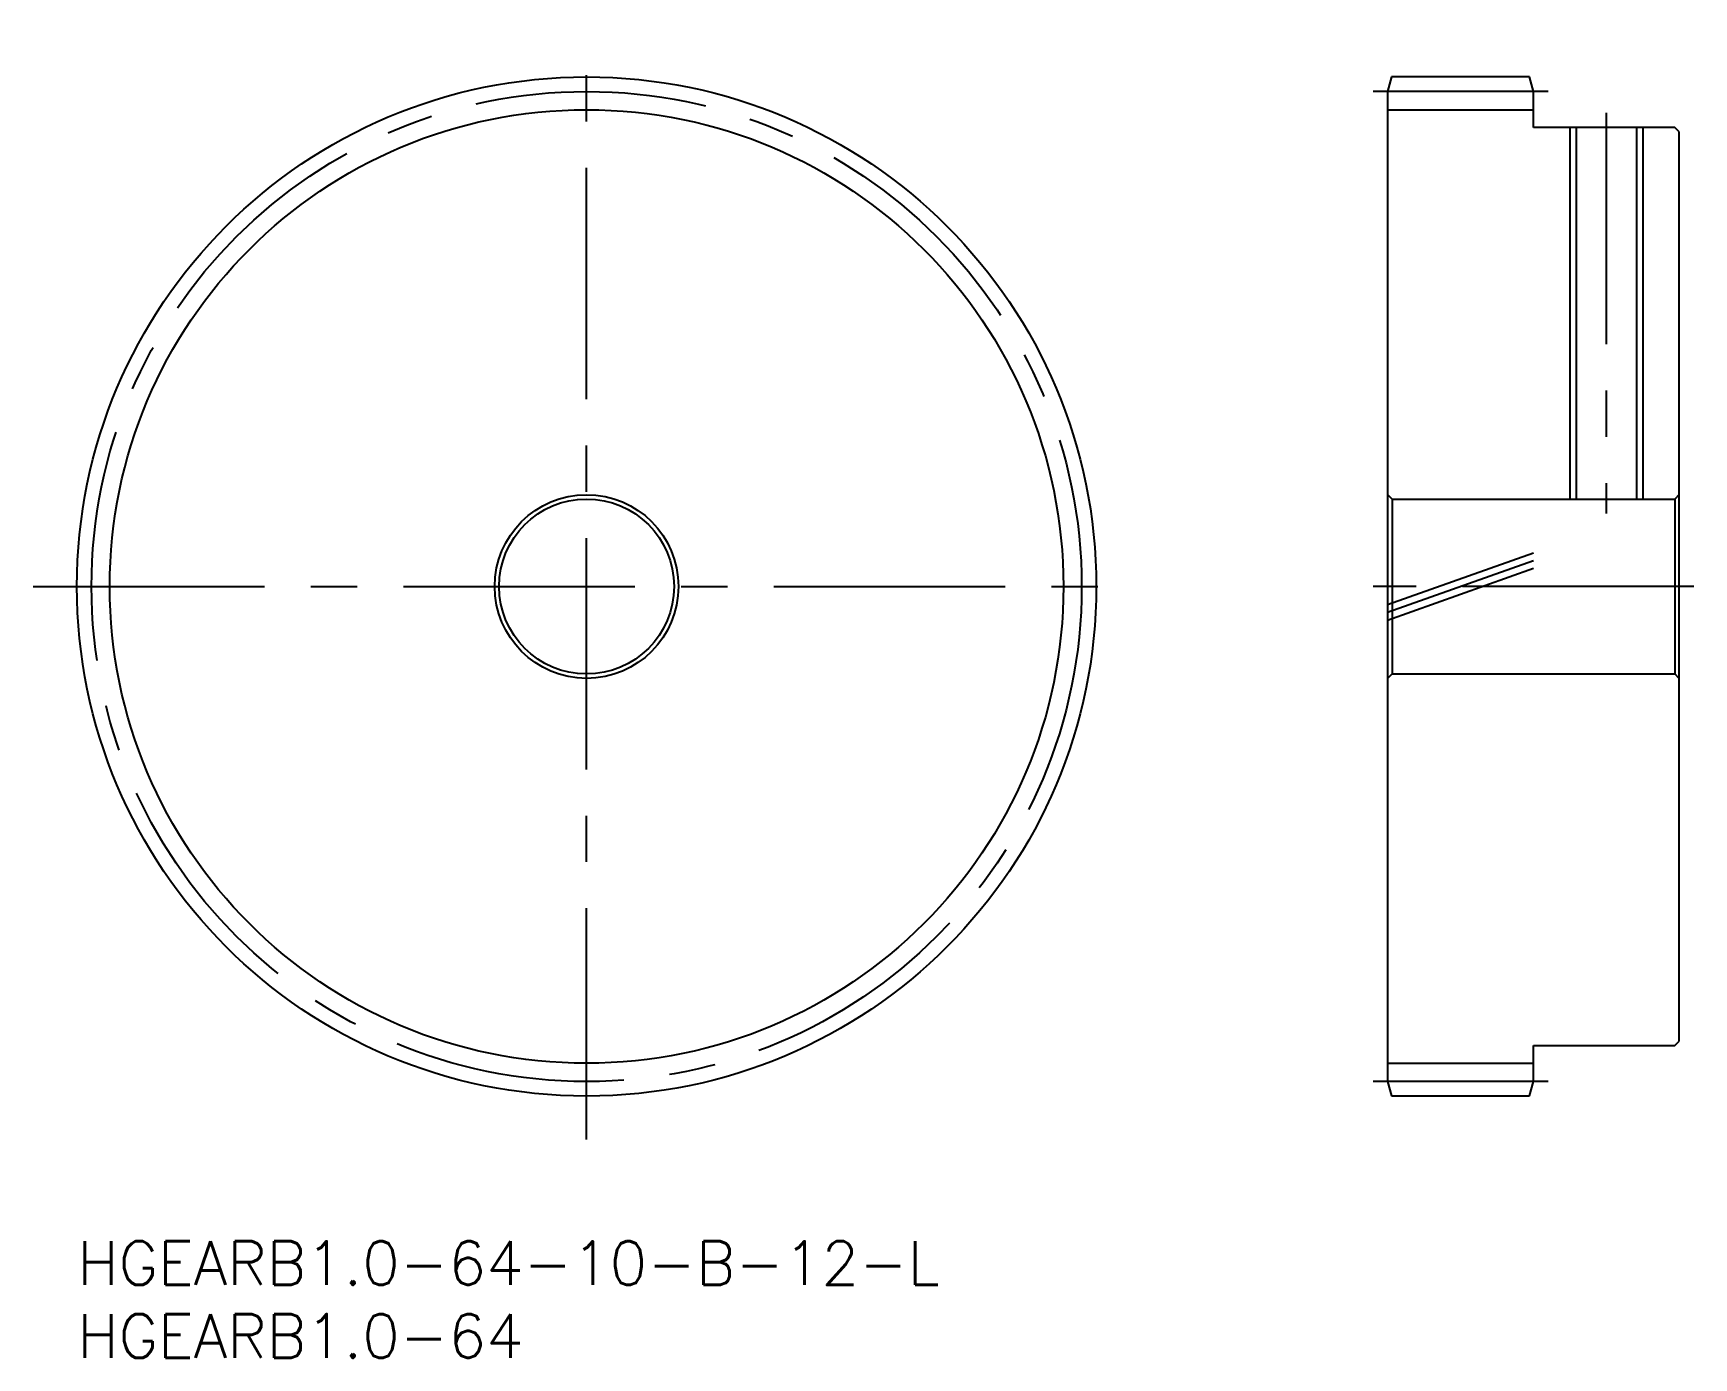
# Model space of a CAD drawing. Extents: x -3 to 111, y -8 to 83.
import ezdxf

# ---------------------------------------------------------------- set-up
doc = ezdxf.new("R2010")
doc.units = 0
doc.header["$LTSCALE"] = 0.5
doc.linetypes.add('CENTER', pattern=[50.8, 31.75, -6.35, 6.35, -6.35])
doc.linetypes.add('PHANTOM', pattern=[63.5, 31.75, -6.35, 6.35, -6.35, 6.35, -6.35])
for name, color, linetype in [('MSM_CENTER', 1, 'CENTER'), ('MSM_CONTINUOUS', 7, 'CONTINUOUS'), ('MSM_IMAGINARY', 6, 'PHANTOM'), ('MSM_NARROW', 5, 'CONTINUOUS'), ('MSM_PART_NUMBER', 7, 'CONTINUOUS')]:
    doc.layers.add(name, color=color, linetype=linetype)
doc.styles.get("Standard").update_dxf_attribs({"font": 'txt.shx', "height": 1, "bigfont": 'bigfont.shx'})

# ---------------------------------------------------------------- blocks, each defined once
blk = doc.blocks.new('*U17')
at = {"layer": 'MSM_PART_NUMBER'}
blk.add_text('HGEARB1.0-64-10-B-12-L', height=3, dxfattribs=at).set_placement((0.03, -2.97))
blk = doc.blocks.new('*U18')
at = {"layer": 'MSM_PART_NUMBER'}
blk.add_text('HGEARB1.0-64', height=3, dxfattribs=at).set_placement((0.03, -7.97))

msp = doc.modelspace()

# ---------------------------------------------------------------- linework, layer by layer
at = {"layer": 'MSM_CENTER'}
for p, q in [((34.96, 7), (34.96, 82.91)), ((100.91, 78.91), (88.91, 78.91)), ((104.91, 77.45), (104.91, 49.95)), ((-3, 44.95), (72.91, 44.95)), ((110.91, 44.95), (88.91, 44.95)), ((100.91, 11), (88.91, 11))]:
    msp.add_line(p, q, dxfattribs=at)
msp.add_circle((34.96, 44.95), 33.96, dxfattribs=at)
at = {"layer": 'MSM_CONTINUOUS'}
for p, q in [((90.18, 79.91), (89.91, 78.91)), ((99.64, 79.91), (90.18, 79.91)), ((99.91, 78.91), (99.64, 79.91)), ((89.91, 78.91), (89.91, 11)), ((99.91, 76.45), (99.91, 78.91)), ((89.91, 77.66), (99.91, 77.66)), ((109.61, 76.45), (99.91, 76.45)), ((102.84, 76.45), (102.84, 50.95)), ((106.98, 76.45), (106.98, 50.95)), ((109.91, 76.15), (109.61, 76.45)), ((109.91, 13.76), (109.91, 76.15)), ((90.21, 50.95), (89.91, 51.26)), ((90.21, 50.95), (90.21, 38.95)), ((90.21, 50.95), (109.61, 50.95)), ((109.91, 51.26), (109.61, 50.95)), ((109.61, 50.95), (109.61, 38.95)), ((90.21, 38.95), (89.91, 38.65)), ((90.21, 38.95), (109.61, 38.95)), ((109.91, 38.65), (109.61, 38.95)), ((109.61, 13.45), (109.91, 13.76)), ((99.91, 11), (99.91, 13.45)), ((99.91, 13.45), (109.61, 13.45)), ((89.91, 12.25), (99.91, 12.25)), ((89.91, 11), (90.18, 10)), ((99.64, 10), (99.91, 11)), ((90.18, 10), (99.64, 10))]:
    msp.add_line(p, q, dxfattribs=at)
for radius in [34.96, 6.3, 6]:
    msp.add_circle((34.96, 44.95), radius, dxfattribs=at)
at = {"layer": 'MSM_IMAGINARY'}
for p, q in [((89.91, 43.71), (99.91, 47.26)), ((89.91, 43.18), (99.91, 46.73)), ((89.91, 42.65), (99.91, 46.2))]:
    msp.add_line(p, q, dxfattribs=at)
at = {"layer": 'MSM_NARROW'}
for p, q in [((102.41, 76.45), (102.41, 50.95)), ((107.41, 76.45), (107.41, 50.95))]:
    msp.add_line(p, q, dxfattribs=at)
msp.add_circle((34.96, 44.95), 32.71, dxfattribs=at)

# ---------------------------------------------------------------- block references
at = {"layer": 'MSM_CONTINUOUS'}
for name in ['*U17', '*U18']:
    msp.add_blockref(name, (0, 0), dxfattribs=at)

doc.saveas('drawing.dxf')
